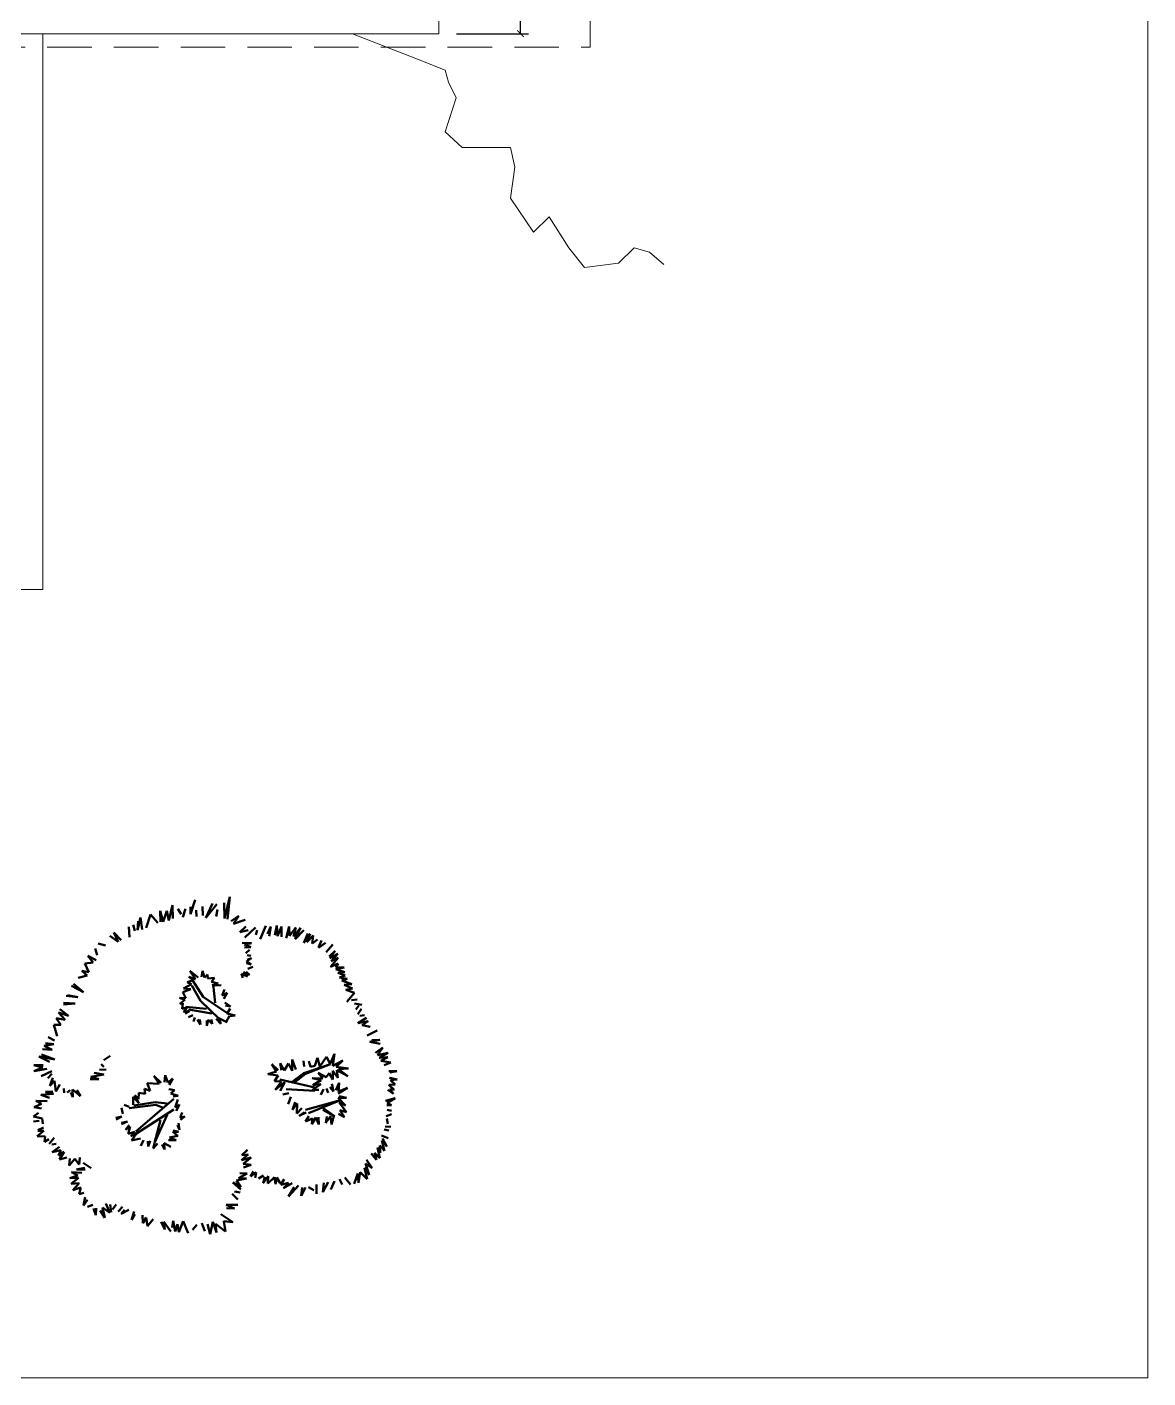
# Model space of a CAD drawing. Header units: metres. Extents: x 0 to 43.1, y 0 to 32.6.
# Drawn here: x 30.5 to 43.1, y 0 to 15.19 of the extents above; entities that cross this region are included whole.
import ezdxf

# ---------------------------------------------------------------- set-up
doc = ezdxf.new("R2010")
doc.units = ezdxf.units.M
doc.linetypes.add('DASHED', pattern=[0.75, 0.5, -0.25])
for name, color, linetype, lineweight in [('Ceco.NET 54', 254, 'Continuous', 9), ('plants', 83, 'Continuous', 60), ('projection', 134, 'DASHED', 9), ('texture', 253, 'Continuous', 9), ('topography', 132, 'Continuous', 15), ('wall low', 140, 'Continuous', 20)]:
    doc.layers.add(name, color=color, linetype=linetype, lineweight=lineweight)
doc.dimstyles.new('Ceco.NET', dxfattribs={"dimscale": 0.5, "dimtxt": 0.18, "dimasz": 0.15, "dimexe": 0.18, "dimexo": 0.4, "dimgap": 0.09, "dimtad": 0, "dimtih": 1, "dimtoh": 1, "dimzin": 0, "dimdsep": 46, "dimtxsty": 'Standard', "dimblk": 'ARCHTICK', "dimcen": 0.09, "dimclrd": 256, "dimclre": 256, "dimadec": 0, "dimazin": 0, "dimtfac": 1, "dimtofl": 0, "dimtmove": 0, "dimatfit": 3, "dimfxl": 0, "dimtolj": 1, "dimtzin": 0, "dimarcsym": 0})

# ---------------------------------------------------------------- blocks, each defined once
blk = doc.blocks.new('_ArchTick')
at = {"color": 0, "const_width": 0.15}
blk.add_lwpolyline([(-0.5, -0.5), (0.5, 0.5)], dxfattribs=at)
blk = doc.blocks.new('*D22')
at = {"layer": 'Defpoints', "color": 0}
for p in [(35.129, 17.013), (36.048, 17.013), (35.129, 15.113)]:
    blk.add_point(p, dxfattribs=at)
at = {"layer": 'texture', "lineweight": -2}
for p, q in [((35.329, 17.013), (36.138, 17.013)), ((36.048, 17.013), (36.048, 16.153)), ((36.048, 15.113), (36.048, 15.973)), ((35.329, 15.113), (36.138, 15.113))]:
    blk.add_line(p, q, dxfattribs=at)
at = {"layer": 'texture', "lineweight": -2, "xscale": 0.075, "yscale": 0.075, "zscale": 0.075}
for p, rotation in [((36.048, 17.013), 90), ((36.048, 15.113), 270)]:
    blk.add_blockref('_ArchTick', p, dxfattribs=dict(at, rotation=rotation))
at = {"layer": 'texture', "color": 0, "insert": (36.048, 16.063), "char_height": 0.09, "attachment_point": 5}
blk.add_mtext('\\A1;1.90', dxfattribs=at)
blk = doc.blocks.new('ARBRE10')
for p, q in [((-0.387, 1.703), (-0.347, 1.875)), ((-0.347, 1.875), (-0.342, 1.722)), ((-0.288, 1.831), (-0.249, 1.771)), ((-0.2, 1.831), (-0.229, 1.737)), ((-0.143, 1.771), (-0.092, 1.934)), ((-0.143, 1.854), (-0.143, 1.771)), ((-0.008, 1.858), (-0.004, 1.756)), ((0.028, 1.731), (0.105, 1.894)), ((0.152, 1.883), (0.028, 1.731)), ((0.145, 1.747), (0.159, 1.826)), ((0.235, 1.898), (0.239, 1.723)), ((0.239, 1.723), (0.297, 1.967)), ((0.297, 1.967), (0.272, 1.716)), ((-0.739, 1.592), (-0.706, 1.734)), ((-0.731, 1.694), (-0.739, 1.592)), ((-0.706, 1.734), (-0.688, 1.6)), ((-0.644, 1.618), (-0.593, 1.767)), ((-0.593, 1.767), (-0.51, 1.676)), ((-0.48, 1.688), (-0.485, 1.811)), ((-0.485, 1.811), (-0.451, 1.688)), ((-0.451, 1.688), (-0.411, 1.811)), ((-0.411, 1.811), (-0.387, 1.703)), ((-0.082, 1.816), (-0.077, 1.747)), ((0.312, 1.693), (0.4, 1.752)), ((0.4, 1.752), (0.341, 1.663)), ((0.341, 1.663), (0.469, 1.707)), ((-0.958, 1.462), (-1.052, 1.527)), ((-0.925, 1.48), (-1.005, 1.565)), ((-1.005, 1.565), (-0.958, 1.462)), ((-0.837, 1.629), (-0.83, 1.512)), ((-0.79, 1.651), (-0.768, 1.585)), ((0.479, 1.634), (0.41, 1.57)), ((0.41, 1.57), (0.504, 1.594)), ((0.588, 1.621), (0.468, 1.509)), ((0.607, 1.594), (0.592, 1.54)), ((0.704, 1.64), (0.639, 1.49)), ((0.72, 1.55), (0.76, 1.634)), ((0.76, 1.634), (0.74, 1.525)), ((0.804, 1.535), (0.828, 1.644)), ((0.828, 1.644), (0.833, 1.525)), ((0.833, 1.525), (0.878, 1.634)), ((0.878, 1.634), (0.878, 1.516)), ((0.931, 1.501), (0.966, 1.635)), ((0.966, 1.635), (0.97, 1.53)), ((0.97, 1.53), (1.04, 1.621)), ((1.04, 1.621), (1.015, 1.523)), ((1.015, 1.523), (1.093, 1.617)), ((1.093, 1.617), (1.033, 1.491)), ((1.033, 1.491), (1.128, 1.593)), ((1.173, 1.554), (1.128, 1.449)), ((1.128, 1.449), (1.201, 1.551)), ((1.201, 1.551), (1.163, 1.459)), ((1.163, 1.459), (1.236, 1.533)), ((1.236, 1.533), (1.222, 1.442)), ((-1.215, 1.387), (-1.192, 1.312)), ((-1.182, 1.443), (-1.098, 1.42)), ((0.437, 1.45), (0.541, 1.448)), ((0.541, 1.448), (0.462, 1.431)), ((0.462, 1.431), (0.534, 1.403)), ((0.534, 1.403), (0.462, 1.399)), ((0.479, 1.334), (0.519, 1.371)), ((1.222, 1.442), (1.282, 1.487)), ((1.328, 1.477), (1.296, 1.396)), ((1.373, 1.449), (1.296, 1.393)), ((1.454, 1.431), (1.38, 1.344)), ((-1.239, 1.228), (-1.332, 1.218)), ((-1.332, 1.218), (-1.285, 1.12)), ((-1.206, 1.256), (-1.299, 1.303)), ((-1.299, 1.303), (-1.239, 1.228)), ((0.536, 1.208), (0.484, 1.221)), ((0.541, 1.278), (0.487, 1.24)), ((0.487, 1.24), (0.536, 1.208)), ((0.492, 1.31), (0.534, 1.305)), ((0.492, 1.26), (0.541, 1.278)), ((1.415, 1.298), (1.482, 1.361)), ((1.482, 1.361), (1.422, 1.277)), ((1.422, 1.277), (1.513, 1.326)), ((1.517, 1.28), (1.429, 1.182)), ((1.429, 1.182), (1.517, 1.217)), ((1.513, 1.326), (1.436, 1.245)), ((1.436, 1.245), (1.517, 1.28)), ((1.517, 1.217), (1.489, 1.172)), ((-1.304, 1.083), (-1.407, 1.055)), ((-1.285, 1.12), (-1.365, 1.134)), ((-1.365, 1.134), (-1.304, 1.083)), ((-0.087, 1.043), (-0.162, 1.067)), ((-0.162, 1.067), (-0.114, 1.031)), ((-0.057, 1.061), (-0.153, 1.136)), ((-0.153, 1.136), (-0.087, 1.043)), ((-0.009, 1.136), (-0.021, 1.067)), ((0.015, 1.061), (-0.009, 1.136)), ((0.047, 1.094), (0.015, 1.061)), ((0.05, 1.049), (0.047, 1.094)), ((0.497, 1.07), (0.43, 1.1)), ((0.43, 1.1), (0.445, 1.055)), ((0.519, 1.092), (0.45, 1.122)), ((0.45, 1.122), (0.497, 1.07)), ((0.482, 1.124), (0.519, 1.092)), ((0.502, 1.159), (0.558, 1.179)), ((1.489, 1.172), (1.583, 1.172)), ((1.583, 1.172), (1.489, 1.154)), ((1.489, 1.154), (1.591, 1.119)), ((1.591, 1.119), (1.513, 1.112)), ((1.513, 1.112), (1.594, 1.084)), ((1.594, 1.084), (1.531, 1.059)), ((-1.346, 0.896), (-1.482, 0.966)), ((-1.458, 0.989), (-1.346, 0.896)), ((-0.141, 0.929), (-0.23, 0.896)), ((-0.132, 0.986), (-0.221, 0.938)), ((-0.221, 0.938), (-0.141, 0.929)), ((-0.114, 1.031), (-0.18, 1.007)), ((-0.18, 1.007), (-0.132, 0.986)), ((-0.128, 0.97), (-0.031, 0.797)), ((-0.121, 1.03), (-0.001, 0.842)), ((0.125, 1.055), (0.05, 1.049)), ((0.092, 1.01), (0.125, 1.055)), ((0.167, 0.992), (0.092, 1.01)), ((0.101, 0.971), (0.167, 0.992)), ((0.2, 0.974), (0.101, 0.971)), ((0.112, 0.985), (0.134, 0.775)), ((0.212, 0.858), (0.239, 0.926)), ((1.531, 1.059), (1.615, 1.045)), ((1.615, 1.045), (1.555, 1.028)), ((1.555, 1.028), (1.671, 0.986)), ((1.671, 0.986), (1.583, 0.979)), ((1.583, 0.979), (1.678, 0.937)), ((1.678, 0.937), (1.601, 0.922)), ((1.601, 0.922), (1.699, 0.887)), ((-1.571, 0.774), (-1.44, 0.769)), ((-1.44, 0.769), (-1.571, 0.755)), ((-1.412, 0.839), (-1.542, 0.853)), ((-1.528, 0.863), (-1.412, 0.839)), ((-0.197, 0.828), (-0.269, 0.831)), ((-0.269, 0.831), (-0.209, 0.81)), ((-0.209, 0.81), (-0.263, 0.765)), ((-0.263, 0.765), (-0.23, 0.771)), ((-0.23, 0.771), (-0.236, 0.708)), ((-0.23, 0.896), (-0.197, 0.828)), ((-0.031, 0.797), (0.179, 0.595)), ((-0.001, 0.842), (0.276, 0.655)), ((0.269, 0.888), (0.212, 0.858)), ((0.23, 0.822), (0.269, 0.888)), ((0.307, 0.735), (0.242, 0.78)), ((1.699, 0.887), (1.612, 0.786)), ((1.731, 0.814), (1.664, 0.807)), ((1.699, 0.768), (1.78, 0.754)), ((-1.515, 0.629), (-1.629, 0.668)), ((-1.629, 0.668), (-1.554, 0.585)), ((-1.611, 0.703), (-1.515, 0.629)), ((-0.236, 0.708), (-0.177, 0.726)), ((-0.177, 0.726), (-0.224, 0.675)), ((-0.224, 0.675), (-0.156, 0.687)), ((-0.156, 0.687), (-0.203, 0.657)), ((-0.195, 0.73), (0.037, 0.707)), ((-0.166, 0.7), (0.097, 0.655)), ((-0.117, 0.636), (-0.165, 0.616)), ((-0.096, 0.61), (-0.111, 0.565)), ((0.251, 0.744), (0.307, 0.735)), ((0.295, 0.63), (0.254, 0.553)), ((0.269, 0.657), (0.301, 0.711)), ((0.358, 0.633), (0.269, 0.657)), ((0.301, 0.627), (0.358, 0.633)), ((1.713, 0.701), (1.748, 0.747)), ((1.776, 0.708), (1.738, 0.649)), ((1.759, 0.631), (1.811, 0.635)), ((-1.602, 0.528), (-1.681, 0.528)), ((-1.681, 0.528), (-1.642, 0.401)), ((-1.554, 0.585), (-1.655, 0.603)), ((-1.655, 0.603), (-1.602, 0.528)), ((-0.066, 0.589), (-0.033, 0.532)), ((-0.033, 0.532), (-0.039, 0.589)), ((0.039, 0.517), (0.056, 0.583)), ((0.039, 0.577), (0.039, 0.517)), ((0.056, 0.583), (0.101, 0.541)), ((0.101, 0.541), (0.092, 0.589)), ((0.143, 0.595), (0.197, 0.541)), ((0.197, 0.541), (0.173, 0.604)), ((0.173, 0.604), (0.263, 0.559)), ((1.834, 0.607), (1.738, 0.547)), ((1.738, 0.547), (1.852, 0.571)), ((1.852, 0.571), (1.786, 0.523)), ((1.786, 0.523), (1.876, 0.505)), ((1.953, 0.463), (1.84, 0.409)), ((-1.681, 0.31), (-1.79, 0.292)), ((-1.773, 0.323), (-1.681, 0.31)), ((-1.742, 0.388), (-1.672, 0.353)), ((1.983, 0.361), (1.87, 0.338)), ((1.87, 0.338), (1.989, 0.314)), ((1.894, 0.355), (1.983, 0.361)), ((-1.668, 0.139), (-1.847, 0.174)), ((-1.847, 0.174), (-1.729, 0.113)), ((-1.817, 0.196), (-1.668, 0.139)), ((-1.699, 0.248), (-1.808, 0.253)), ((-1.79, 0.292), (-1.699, 0.248)), ((-1.117, 0.13), (-1.047, 0.178)), ((1.255, 0.069), (1.284, 0.159)), ((1.284, 0.159), (1.308, 0.061)), ((1.308, 0.061), (1.385, 0.167)), ((1.385, 0.167), (1.426, 0.09)), ((1.426, 0.09), (1.475, 0.204)), ((1.475, 0.204), (1.455, 0.069)), ((1.935, 0.212), (2.019, 0.272)), ((2.019, 0.272), (1.959, 0.188)), ((1.959, 0.188), (2.079, 0.212)), ((2.079, 0.212), (1.977, 0.158)), ((1.977, 0.158), (2.073, 0.164)), ((2.073, 0.164), (1.995, 0.122)), ((-1.799, 0.073), (-1.904, 0.073)), ((-1.904, 0.073), (-1.803, 0.047)), ((-1.803, 0.047), (-1.904, 0.008)), ((-1.904, 0.008), (-1.76, 0.034)), ((-1.703, 0.008), (-1.821, -0.049)), ((-1.165, 0.021), (-1.091, 0.025)), ((-1.148, 0.086), (-1.117, 0.056)), ((0.824, 0.004), (0.726, -0.028)), ((0.84, 0.02), (0.771, 0.086)), ((0.771, 0.086), (0.824, 0.004)), ((0.877, 0.02), (0.864, 0.098)), ((0.864, 0.098), (0.909, 0.016)), ((0.909, 0.016), (0.958, 0.094)), ((0.958, 0.094), (0.999, 0.012)), ((0.999, 0.012), (0.999, 0.139)), ((0.999, 0.139), (1.039, 0.025)), ((1.133, 0.061), (1.125, 0.122)), ((1.129, -0.015), (1.428, 0.086)), ((1.428, 0.086), (1.15, -0.021)), ((1.186, 0.118), (1.206, 0.057)), ((1.206, 0.057), (1.255, 0.069)), ((1.455, 0.069), (1.569, 0.126)), ((1.512, -0.069), (1.455, 0.012)), ((1.455, 0.012), (1.455, -0.085)), ((1.569, 0.126), (1.495, 0.057)), ((1.495, 0.057), (1.63, 0.037)), ((1.625, -0.049), (1.499, 0.02)), ((1.499, 0.02), (1.512, -0.069)), ((1.63, 0.037), (1.52, 0.029)), ((1.52, 0.029), (1.625, -0.049)), ((1.995, 0.122), (2.109, 0.104)), ((2.109, 0.104), (2.031, 0.074)), ((2.085, 0.009), (2.174, 0.009)), ((2.174, 0.009), (2.097, -0.009)), ((-1.703, -0.023), (-1.747, -0.071)), ((-1.69, -0.067), (-1.725, -0.159)), ((-1.725, -0.159), (-1.672, -0.102)), ((-1.672, -0.102), (-1.659, -0.22)), ((-1.659, -0.22), (-1.611, -0.141)), ((-1.27, -0.084), (-1.174, -0.084)), ((-1.266, -0.058), (-1.117, -0.032)), ((-1.174, -0.084), (-1.266, -0.058)), ((-1.117, -0.032), (-1.226, -0.01)), ((-0.497, -0.136), (-0.631, -0.127)), ((-0.631, -0.127), (-0.596, -0.214)), ((-0.475, -0.124), (-0.556, -0.046)), ((-0.556, -0.046), (-0.497, -0.136)), ((-0.428, -0.036), (-0.438, -0.117)), ((-0.4, -0.12), (-0.428, -0.036)), ((-0.344, -0.074), (-0.4, -0.12)), ((-0.385, -0.145), (-0.344, -0.074)), ((0.726, -0.028), (0.84, -0.041)), ((0.84, -0.041), (0.799, -0.106)), ((0.799, -0.106), (0.877, -0.11)), ((0.877, -0.11), (0.808, -0.203)), ((0.808, -0.203), (0.917, -0.118)), ((0.86, -0.087), (1.254, -0.177)), ((0.917, -0.118), (0.864, -0.212)), ((1, -0.114), (1.129, -0.015)), ((1.15, -0.021), (1.03, -0.117)), ((1.345, -0.077), (1.223, -0.073)), ((1.223, -0.073), (1.324, -0.094)), ((1.32, -0.138), (1.227, -0.203)), ((1.324, -0.094), (1.231, -0.151)), ((1.231, -0.151), (1.32, -0.138)), ((1.381, -0.061), (1.292, -0.012)), ((1.292, -0.012), (1.345, -0.077)), ((1.414, -0.016), (1.381, -0.061)), ((1.455, -0.085), (1.414, -0.016)), ((1.463, -0.22), (1.446, -0.134)), ((1.491, -0.208), (1.528, -0.122)), ((1.528, -0.122), (1.52, -0.22)), ((2.156, -0.141), (2.085, -0.147)), ((2.085, -0.147), (2.144, -0.201)), ((2.091, -0.069), (2.18, -0.087)), ((2.18, -0.087), (2.103, -0.093)), ((2.103, -0.093), (2.156, -0.141)), ((-1.685, -0.246), (-1.825, -0.259)), ((-1.825, -0.259), (-1.729, -0.294)), ((-1.69, -0.22), (-1.773, -0.224)), ((-1.773, -0.224), (-1.685, -0.246)), ((-1.567, -0.189), (-1.563, -0.237)), ((-1.497, -0.207), (-1.532, -0.233)), ((-1.489, -0.233), (-1.467, -0.285)), ((-1.467, -0.285), (-1.471, -0.198)), ((-1.471, -0.198), (-1.379, -0.272)), ((-1.379, -0.272), (-1.423, -0.207)), ((-0.724, -0.351), (-0.79, -0.283)), ((-0.79, -0.283), (-0.79, -0.37)), ((-0.727, -0.308), (-0.768, -0.261)), ((-0.768, -0.261), (-0.724, -0.351)), ((-0.724, -0.236), (-0.727, -0.308)), ((-0.653, -0.248), (-0.724, -0.236)), ((-0.596, -0.214), (-0.662, -0.192)), ((-0.662, -0.192), (-0.653, -0.248)), ((-0.325, -0.205), (-0.388, -0.195)), ((-0.366, -0.242), (-0.325, -0.205)), ((-0.282, -0.27), (-0.366, -0.242)), ((-0.338, -0.276), (-0.282, -0.27)), ((0.962, -0.24), (0.893, -0.256)), ((0.932, -0.195), (1.254, -0.212)), ((0.982, -0.281), (0.954, -0.362)), ((1.227, -0.203), (1.3, -0.203)), ((1.349, -0.195), (1.32, -0.26)), ((1.385, -0.187), (1.402, -0.236)), ((1.422, -0.171), (1.463, -0.22)), ((1.621, -0.179), (1.516, -0.244)), ((1.609, -0.293), (1.516, -0.293)), ((1.516, -0.293), (1.597, -0.379)), ((1.52, -0.22), (1.621, -0.179)), ((1.528, -0.273), (1.609, -0.293)), ((2.049, -0.326), (2.156, -0.296)), ((2.156, -0.296), (2.067, -0.35)), ((2.138, -0.248), (2.073, -0.201)), ((2.144, -0.201), (2.097, -0.195)), ((2.097, -0.195), (2.138, -0.248)), ((-1.817, -0.36), (-1.9, -0.399)), ((-1.9, -0.399), (-1.817, -0.412)), ((-1.755, -0.329), (-1.882, -0.325)), ((-1.882, -0.325), (-1.817, -0.36)), ((-0.918, -0.404), (-0.905, -0.473)), ((-0.889, -0.37), (-0.833, -0.395)), ((-0.832, -0.409), (-0.532, -0.372)), ((-0.78, -0.379), (-0.54, -0.342)), ((-0.757, -0.672), (-0.33, -0.304)), ((-0.75, -0.694), (-0.33, -0.424)), ((-0.54, -0.342), (-0.405, -0.357)), ((-0.532, -0.372), (-0.458, -0.402)), ((-0.316, -0.401), (-0.285, -0.311)), ((-0.269, -0.367), (-0.316, -0.401)), ((-0.304, -0.439), (-0.269, -0.367)), ((1.031, -0.342), (1.003, -0.427)), ((1.003, -0.427), (1.056, -0.358)), ((1.056, -0.358), (1.052, -0.468)), ((1.052, -0.468), (1.109, -0.407)), ((1.076, -0.493), (1.137, -0.452)), ((1.147, -0.428), (1.541, -0.32)), ((1.541, -0.32), (1.183, -0.464)), ((1.472, -0.496), (1.344, -0.404)), ((1.344, -0.428), (1.469, -0.499)), ((1.597, -0.379), (1.528, -0.346)), ((1.528, -0.346), (1.609, -0.452)), ((1.609, -0.452), (1.536, -0.432)), ((1.536, -0.432), (1.585, -0.509)), ((2.115, -0.374), (2.061, -0.374)), ((2.067, -0.35), (2.115, -0.374)), ((2.067, -0.428), (2.115, -0.44)), ((-1.852, -0.46), (-1.908, -0.504)), ((-1.908, -0.504), (-1.812, -0.526)), ((-1.908, -0.557), (-1.843, -0.552)), ((-1.812, -0.526), (-1.803, -0.583)), ((-0.983, -0.517), (-0.914, -0.504)), ((-0.914, -0.504), (-0.98, -0.535)), ((-0.921, -0.573), (-0.852, -0.557)), ((-0.852, -0.557), (-0.921, -0.588)), ((-0.833, -0.598), (-0.874, -0.651)), ((-0.547, -0.799), (-0.405, -0.484)), ((-0.48, -0.544), (-0.547, -0.799)), ((-0.291, -0.601), (-0.269, -0.654)), ((-0.269, -0.654), (-0.279, -0.579)), ((-0.26, -0.517), (-0.238, -0.457)), ((-0.207, -0.504), (-0.26, -0.517)), ((-0.257, -0.538), (-0.207, -0.504)), ((1.157, -0.456), (1.076, -0.493)), ((1.149, -0.558), (1.186, -0.497)), ((1.227, -0.525), (1.149, -0.558)), ((1.263, -0.513), (1.219, -0.59)), ((1.219, -0.59), (1.227, -0.525)), ((1.3, -0.594), (1.263, -0.513)), ((1.296, -0.509), (1.3, -0.594)), ((1.43, -0.497), (1.377, -0.574)), ((1.377, -0.574), (1.389, -0.501)), ((1.442, -0.594), (1.43, -0.497)), ((1.471, -0.484), (1.442, -0.594)), ((1.585, -0.509), (1.52, -0.472)), ((2.055, -0.499), (2.115, -0.476)), ((2.061, -0.523), (2.073, -0.583)), ((-1.791, -0.663), (-1.869, -0.722)), ((-1.869, -0.722), (-1.776, -0.727)), ((-1.86, -0.657), (-1.795, -0.627)), ((-1.86, -0.663), (-1.791, -0.663)), ((-1.776, -0.727), (-1.786, -0.786)), ((-1.786, -0.786), (-1.736, -0.757)), ((-1.731, -0.811), (-1.677, -0.742)), ((-0.874, -0.651), (-0.821, -0.616)), ((-0.821, -0.616), (-0.846, -0.698)), ((-0.846, -0.698), (-0.771, -0.676)), ((-0.771, -0.676), (-0.815, -0.722)), ((-0.815, -0.722), (-0.749, -0.691)), ((-0.749, -0.691), (-0.808, -0.772)), ((-0.808, -0.772), (-0.706, -0.751)), ((-0.381, -0.738), (-0.285, -0.719)), ((-0.304, -0.769), (-0.381, -0.738)), ((-0.344, -0.676), (-0.279, -0.673)), ((-0.285, -0.719), (-0.344, -0.676)), ((-0.279, -0.673), (-0.338, -0.66)), ((2.001, -0.715), (2.079, -0.745)), ((2.013, -0.751), (2.061, -0.84)), ((2.031, -0.649), (2.085, -0.661)), ((2.043, -0.613), (2.109, -0.619)), ((-1.652, -0.811), (-1.702, -0.816)), ((-1.618, -0.845), (-1.697, -0.905)), ((-1.697, -0.905), (-1.603, -0.88)), ((-1.603, -0.88), (-1.628, -0.939)), ((-1.628, -0.939), (-1.564, -0.9)), ((-1.564, -0.9), (-1.618, -0.984)), ((-0.674, -0.769), (-0.702, -0.832)), ((-0.618, -0.841), (-0.625, -0.779)), ((-0.596, -0.775), (-0.618, -0.841)), ((-0.562, -0.863), (-0.547, -0.804)), ((-0.515, -0.807), (-0.562, -0.863)), ((-0.462, -0.816), (-0.438, -0.875)), ((-0.438, -0.875), (-0.441, -0.804)), ((-0.441, -0.804), (-0.366, -0.844)), ((-0.391, -0.769), (-0.304, -0.769)), ((0.433, -0.937), (0.496, -0.877)), ((1.989, -0.912), (1.959, -0.852)), ((1.959, -0.852), (1.983, -0.972)), ((2.037, -0.888), (1.983, -0.828)), ((1.983, -0.828), (1.989, -0.912)), ((2.061, -0.84), (2.007, -0.774)), ((2.007, -0.774), (2.037, -0.888)), ((-1.618, -0.984), (-1.534, -0.964)), ((-1.499, -0.974), (-1.509, -1.053)), ((-1.509, -1.053), (-1.445, -0.979)), ((-1.445, -0.979), (-1.396, -1.043)), ((-1.396, -1.043), (-1.386, -0.964)), ((-1.351, -1.023), (-1.262, -1.082)), ((0.428, -0.992), (0.504, -0.929)), ((0.537, -0.964), (0.428, -0.992)), ((0.504, -0.929), (0.433, -0.937)), ((0.447, -1.033), (0.537, -0.964)), ((0.537, -1.044), (0.447, -1.033)), ((0.453, -1.074), (0.537, -1.044)), ((1.899, -1.085), (1.822, -1.032)), ((1.822, -1.032), (1.864, -1.157)), ((1.834, -0.99), (1.899, -1.085)), ((1.947, -0.99), (1.888, -0.918)), ((1.983, -0.972), (1.923, -0.912)), ((1.923, -0.912), (1.947, -0.99)), ((-1.411, -1.166), (-1.499, -1.196)), ((-1.499, -1.196), (-1.401, -1.191)), ((-1.401, -1.191), (-1.485, -1.26)), ((-1.366, -1.137), (-1.48, -1.127)), ((-1.48, -1.127), (-1.411, -1.166)), ((-1.332, -1.078), (-1.425, -1.097)), ((-1.425, -1.097), (-1.327, -1.102)), ((0.373, -1.221), (0.485, -1.199)), ((0.395, -1.194), (0.494, -1.145)), ((0.485, -1.199), (0.395, -1.194)), ((0.494, -1.145), (0.412, -1.139)), ((0.564, -1.119), (0.531, -1.178)), ((0.531, -1.178), (0.594, -1.13)), ((0.594, -1.13), (0.583, -1.193)), ((0.678, -1.167), (0.619, -1.2)), ((0.671, -1.252), (0.73, -1.174)), ((0.693, -1.182), (0.671, -1.252)), ((0.73, -1.174), (0.726, -1.255)), ((0.726, -1.255), (0.8, -1.185)), ((0.8, -1.185), (0.811, -1.263)), ((0.811, -1.263), (0.825, -1.189)), ((0.825, -1.189), (0.862, -1.252)), ((0.872, -1.271), (0.908, -1.205)), ((1.529, -1.205), (1.559, -1.265)), ((1.589, -1.187), (1.655, -1.265)), ((1.738, -1.145), (1.696, -1.259)), ((1.744, -1.247), (1.738, -1.145)), ((1.762, -1.127), (1.744, -1.247)), ((1.84, -1.205), (1.762, -1.127)), ((1.864, -1.157), (1.81, -1.079)), ((1.81, -1.079), (1.84, -1.205)), ((-1.485, -1.26), (-1.396, -1.25)), ((-1.396, -1.25), (-1.465, -1.329)), ((-1.465, -1.329), (-1.376, -1.3)), ((-1.376, -1.3), (-1.396, -1.374)), ((-1.396, -1.374), (-1.341, -1.359)), ((0.42, -1.322), (0.332, -1.243)), ((0.332, -1.243), (0.423, -1.298)), ((0.349, -1.347), (0.414, -1.355)), ((0.423, -1.298), (0.373, -1.221)), ((0.956, -1.247), (0.872, -1.271)), ((0.902, -1.307), (0.956, -1.247)), ((0.997, -1.253), (0.902, -1.307)), ((1.069, -1.277), (0.956, -1.402)), ((0.956, -1.402), (1.021, -1.295)), ((1.147, -1.301), (1.099, -1.396)), ((1.099, -1.396), (1.111, -1.301)), ((1.183, -1.295), (1.242, -1.33)), ((1.272, -1.265), (1.272, -1.372)), ((1.404, -1.241), (1.344, -1.354)), ((1.344, -1.354), (1.356, -1.247)), ((1.475, -1.229), (1.433, -1.324)), ((-1.327, -1.408), (-1.346, -1.502)), ((-1.346, -1.502), (-1.302, -1.438)), ((-1.243, -1.497), (-1.302, -1.517)), ((-1.05, -1.586), (-1.095, -1.482)), ((-1.045, -1.492), (-1.035, -1.576)), ((-0.981, -1.492), (-1.021, -1.547)), ((-0.907, -1.517), (-0.956, -1.571)), ((0.256, -1.497), (0.387, -1.494)), ((0.352, -1.535), (0.256, -1.497)), ((0.324, -1.371), (0.387, -1.434)), ((-1.233, -1.537), (-1.208, -1.611)), ((-1.208, -1.611), (-1.203, -1.532)), ((-1.159, -1.561), (-1.105, -1.641)), ((-1.105, -1.641), (-1.134, -1.527)), ((-1.134, -1.527), (-1.05, -1.586)), ((-0.838, -1.552), (-0.922, -1.596)), ((-0.922, -1.596), (-0.887, -1.552)), ((-0.779, -1.571), (-0.808, -1.665)), ((-0.808, -1.665), (-0.769, -1.601)), ((-0.685, -1.611), (-0.68, -1.7)), ((-0.68, -1.7), (-0.641, -1.636)), ((-0.641, -1.636), (-0.626, -1.734)), ((-0.626, -1.734), (-0.562, -1.655)), ((0.33, -1.691), (0.196, -1.601)), ((0.261, -1.532), (0.352, -1.535)), ((-0.473, -1.685), (-0.433, -1.774)), ((-0.433, -1.774), (-0.443, -1.685)), ((-0.443, -1.685), (-0.364, -1.794)), ((-0.35, -1.751), (-0.339, -1.675)), ((-0.339, -1.675), (-0.317, -1.795)), ((-0.317, -1.795), (-0.29, -1.713)), ((-0.29, -1.713), (-0.274, -1.803)), ((-0.274, -1.803), (-0.227, -1.68)), ((-0.227, -1.68), (-0.17, -1.814)), ((-0.072, -1.721), (-0.121, -1.778)), ((-0.017, -1.702), (0.016, -1.792)), ((0.046, -1.713), (0.076, -1.825)), ((0.076, -1.825), (0.106, -1.685)), ((0.106, -1.685), (0.15, -1.806)), ((0.15, -1.806), (0.136, -1.71)), ((0.136, -1.71), (0.251, -1.797)), ((0.251, -1.797), (0.229, -1.68)), ((0.229, -1.68), (0.33, -1.691))]:
    blk.add_line(p, q)

msp = doc.modelspace()

# ---------------------------------------------------------------- linework, layer by layer
at = {"layer": 'Ceco.NET 54', "ltscale": 0.3}
msp.add_line((43.1, 32.6), (43.1, 0), dxfattribs=at)
msp.add_lwpolyline([(43.1, 0), (0, 0), (0, 32.6), (43.1, 32.6)], dxfattribs=at)
at = {"layer": 'projection'}
for p in [(36.829, 18.313), (14.229, 14.963)]:
    msp.add_line(p, (36.829, 14.963), dxfattribs=at)
at = {"layer": 'topography', "ltscale": 0.3}
for p, q in [((34.16, 15.113), (34.891, 14.827)), ((34.891, 14.827), (35.201, 14.703)), ((35.201, 14.703), (35.239, 14.567)), ((35.239, 14.567), (35.326, 14.393)), ((35.326, 14.393), (35.201, 14.009)), ((35.201, 14.009), (35.394, 13.835)), ((35.394, 13.835), (35.723, 13.835)), ((35.723, 13.835), (35.934, 13.835)), ((35.934, 13.835), (35.984, 13.612)), ((35.984, 13.612), (35.934, 13.265)), ((35.934, 13.265), (36.195, 12.88)), ((36.195, 12.88), (36.369, 13.054)), ((36.369, 13.054), (36.592, 12.707)), ((36.592, 12.707), (36.766, 12.484)), ((37.151, 12.533), (37.325, 12.707)), ((37.325, 12.707), (37.498, 12.657)), ((37.498, 12.657), (37.658, 12.518)), ((36.766, 12.484), (37.151, 12.533))]:
    msp.add_line(p, q, dxfattribs=at)
at = {"layer": 'wall low'}
for p, q in [((35.129, 15.113), (35.129, 17.013)), ((27.629, 15.113), (35.129, 15.113)), ((30.679, 8.863), (30.679, 15.113)), ((27.429, 8.863), (30.679, 8.863))]:
    msp.add_line(p, q, dxfattribs=at)

# ---------------------------------------------------------------- block references
at = {"layer": 'plants', "ltscale": 0.3}
msp.add_blockref('ARBRE10', (32.483, 3.442), dxfattribs=at)

# ---------------------------------------------------------------- dimensions: what is measured, and where the dimension line sits
at = {"layer": 'texture', "ltscale": 0.3}
dim = msp.add_aligned_dim(p1=(35.129, 15.113), p2=(35.129, 17.013), distance=-0.92, dimstyle='Ceco.NET', dxfattribs=at)
dim.commit()
dim.dimension.update_dxf_attribs({"geometry": '*D22', "text_midpoint": (36.048, 16.063)})

doc.saveas('drawing.dxf')
